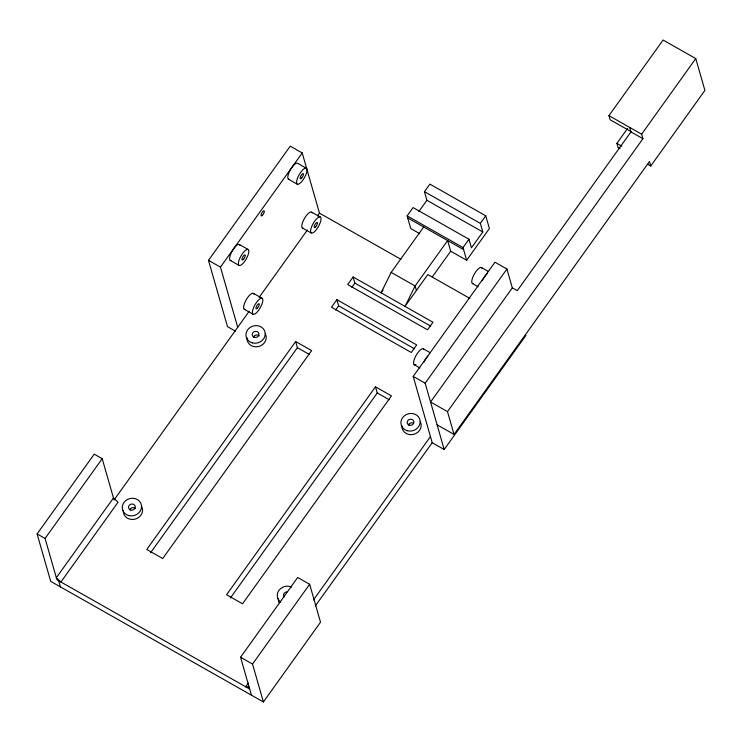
<?xml version="1.0" encoding="UTF-8"?>
<svg xmlns="http://www.w3.org/2000/svg" width="742" height="742" viewBox="0 0 742 742"><rect width="100%" height="100%" fill="white"/><g stroke="black" fill="none" stroke-linecap="round" stroke-linejoin="round"><path stroke-width="1.11" d="M423.691 226.987L391.164 272.397L381.054 292.821L383.067 290.011M235.483 331.173L227.497 326.647L208.483 260.331L290.243 146.165L302.217 152.954L319.468 213.121L400.847 259.264M237.709 327.296L220.457 267.12L302.217 152.954M251.427 695.171L240.556 657.254L297.672 577.489L309.646 584.279L320.516 622.195L263.401 701.96L50.706 581.366L37.1 533.925L94.225 454.16L102.201 458.686L114.045 499.978L249.099 311.38M249.664 689.03L56.921 579.743L45.086 538.451L102.201 458.686M259.153 297.347L307.401 229.974M317.455 215.931L319.468 213.121M295.65 341.552L146.758 549.479L162.721 558.531L311.621 350.604L295.65 341.552L297.412 347.692L309.386 354.481M150.543 552.799L297.412 347.692M336.877 299.666L331.461 307.225L411.281 352.487L416.698 344.928L336.877 299.666L338.63 305.806L414.472 348.805M353.118 276.979L347.701 284.548L427.531 329.8L432.938 322.241L353.118 276.979L354.88 283.129L430.712 326.118M335.625 310.008L338.63 305.806M351.866 287.33L354.88 283.129M419.759 233.674L410.771 228.582L407.135 215.885L413.09 207.565L468.972 239.249L471.43 247.847L482.801 231.968L480.343 223.37L424.461 191.696L429.878 184.127L485.75 215.811L489.395 228.508L466.653 260.266L450.691 251.213L447.63 240.566L415.112 285.976L405.002 306.4L427.809 274.559L470.011 298.479M418.896 211.498L426.928 200.294L424.461 191.696M432.215 277.007L450.691 251.213M466.653 260.266L463.017 247.568L468.972 239.249M480.343 223.37L485.75 215.811M375.48 386.814L226.579 594.732L242.551 603.784L391.442 395.866L375.48 386.814L377.242 392.954L389.216 399.743M230.363 598.052L377.242 392.954M525.939 335.338L444.18 449.504L432.206 442.714L413.192 376.407L494.951 262.232L506.925 269.021L512.323 287.859L517.267 290.66L630.95 131.9L629.661 127.401M630.83 131.492L610.109 119.74L608.941 115.65L663.079 40.04L695.773 58.581L704.9 90.394L650.753 166.004L647.785 164.316M444.18 449.504L425.166 383.197L506.925 269.021M512.323 287.859L430.573 402.025L447.482 411.615L454.021 434.422L649.463 161.496L650.753 166.004M620.043 148.585L618.058 147.463L616.89 143.373L627.584 128.431M263.401 701.96L252.53 664.044L309.646 584.279M248.357 683.011L245.676 686.767L249.08 686.981M447.482 411.615L642.924 138.689L641.635 134.191L695.773 58.581M313.504 599.879L430.453 436.574M315.267 606.019L432.206 442.714M608.941 115.65L641.635 134.191M630.95 131.9L642.924 138.689M616.89 143.373L621.824 146.165M426.928 200.294L482.801 231.968M407.135 215.885L463.017 247.568M407.72 217.935L463.602 249.618M306.446 168.304A9.182 3.024 -60.4 0 0 297.384 178.525A9.182 3.024 -60.4 0 0 301.54 181.79A9.182 3.024 -60.4 0 0 306.446 168.304L297.663 163.323A9.182 3.024 -60.4 0 0 290.029 170.391A9.182 3.024 -60.4 0 0 289.13 179.351M481.623 267.63L488.449 271.498M288.35 179.128L297.134 184.109M472.311 283.435L478.163 286.755M311.668 212.156L320.442 217.128A9.182 3.024 -60.4 0 1 315.536 230.623A9.182 3.024 -60.4 0 1 311.39 227.349A9.182 3.024 -60.4 0 1 320.442 217.128M391.164 272.397L415.112 285.976L416.41 290.474M302.356 227.961L311.139 232.932M239.49 244.563L248.264 249.544A9.182 3.024 -60.4 0 1 243.357 263.03A9.182 3.024 -60.4 0 1 239.212 259.765A9.182 3.024 -60.4 0 1 248.264 249.544M423.441 348.87L430.277 352.738M230.178 260.368L238.961 265.348M414.138 364.674L419.991 367.995M208.483 260.331L220.457 267.12M413.192 376.407L425.166 383.197M253.486 293.396L262.269 298.367A9.182 3.024 -60.4 0 1 257.363 311.863A9.182 3.024 -60.4 0 1 253.208 308.589A9.182 3.024 -60.4 0 1 262.269 298.367M244.174 309.201L252.957 314.181M437.112 424.832L454.021 434.422M37.1 533.925L45.086 538.451M240.556 657.254L252.53 664.044M58.683 580.745L60.445 586.885M244.953 309.414A9.182 3.024 -60.4 0 1 246.437 299.406A9.182 3.024 -60.4 0 1 253.95 294.147M230.957 260.59A9.182 3.024 -60.4 0 1 232.431 250.583A9.182 3.024 -60.4 0 1 239.944 245.324M303.135 228.174A9.182 3.024 -60.4 0 1 304.61 218.167A9.182 3.024 -60.4 0 1 312.122 212.908M141.601 506.396A9.72 8.737 -16 0 1 134.738 519.233A9.72 8.737 -16 0 1 123.302 510.542M129.739 509.837A3.404 3.061 -16 0 1 135.48 508.539M280.782 602.096A9.72 8.737 -16 0 1 278.89 590.428A9.72 8.737 -16 0 1 291.569 587.033M279.224 602.847A9.72 8.737 -16 0 1 278.287 598.423M284.316 597.097A3.404 3.061 -16 0 1 287.117 591.875M420.25 421.586A9.72 8.737 -16 0 1 413.387 434.413A9.72 8.737 -16 0 1 401.951 425.732M408.378 425.027A3.404 3.061 -16 0 1 413.461 423.228M265.293 333.724A9.72 8.737 -16 0 1 258.429 346.56A9.72 8.737 -16 0 1 246.993 337.87M253.421 337.165A3.404 3.061 -16 0 1 259.171 335.866M482.226 280.726A9.182 3.024 -60.4 0 1 487.346 273.585M473.09 283.648A9.182 3.024 -60.4 0 1 474.574 273.64A9.182 3.024 -60.4 0 1 482.087 268.381M424.053 361.975A9.182 3.024 -60.4 0 1 427.819 356.16M415.956 364.563A9.182 3.024 -60.4 0 1 415.808 355.928A9.182 3.024 -60.4 0 1 423.905 349.63M113.461 497.938L56.336 577.703L60.918 582.006L118.034 502.241L113.461 497.938M257.53 308.051A2.912 0.955 -60.4 0 0 259.088 303.766A2.912 0.955 -60.4 0 0 256.213 307.012A2.912 0.955 -60.4 0 0 257.53 308.051M301.706 177.978A2.912 0.955 -60.4 0 0 303.265 173.693A2.912 0.955 -60.4 0 0 300.389 176.939A2.912 0.955 -60.4 0 0 301.706 177.978M262.585 215.124A2.912 0.955 -60.4 0 0 264.143 210.839A2.912 0.955 -60.4 0 0 261.267 214.086A2.912 0.955 -60.4 0 0 262.585 215.124M128.728 515.56A9.72 8.737 -16 0 0 141.36 504.94A9.72 8.737 -16 0 0 125.584 500.757A9.72 8.737 -16 0 0 128.728 515.56M130.787 510.051A3.404 3.061 -16 0 0 135.202 506.332A3.404 3.061 -16 0 0 129.683 504.866A3.404 3.061 -16 0 0 130.787 510.051M315.712 226.811A2.912 0.955 -60.4 0 0 317.27 222.526A2.912 0.955 -60.4 0 0 314.395 225.772A2.912 0.955 -60.4 0 0 315.712 226.811M243.534 259.218A2.912 0.955 -60.4 0 0 245.092 254.942A2.912 0.955 -60.4 0 0 242.217 258.179A2.912 0.955 -60.4 0 0 243.534 259.218M407.377 430.74A9.72 8.737 -16 0 0 420.009 420.12A9.72 8.737 -16 0 0 404.232 415.937A9.72 8.737 -16 0 0 407.377 430.74M409.426 425.231A3.404 3.061 -16 0 0 413.851 421.512A3.404 3.061 -16 0 0 408.332 420.055A3.404 3.061 -16 0 0 409.426 425.231M252.419 342.878A9.72 8.737 -16 0 0 265.052 332.258A9.72 8.737 -16 0 0 249.275 328.075A9.72 8.737 -16 0 0 252.419 342.878M254.469 337.378A3.404 3.061 -16 0 0 258.893 333.659A3.404 3.061 -16 0 0 253.374 332.193A3.404 3.061 -16 0 0 254.469 337.378"/></g></svg>
